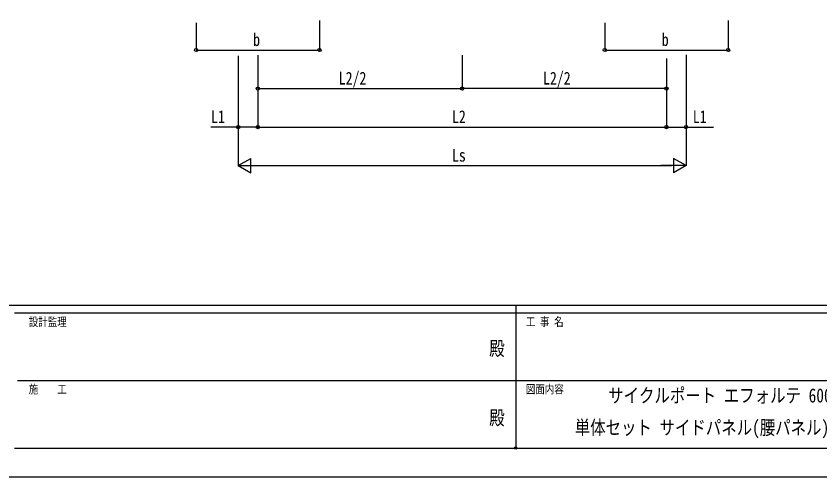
# Model space of a CAD drawing. Units: millimetres, scale not verified. Extents: x -10512 to 10512, y -7425 to 7425.
# Drawn here: x -3253 to 1960, y -7425 to -4434 of the extents above; entities that cross this region are included whole.
import ezdxf
from ezdxf.enums import TextEntityAlignment as Align

# ---------------------------------------------------------------- set-up
doc = ezdxf.new("R2010")
doc.units = ezdxf.units.MM
doc.header["$LTSCALE"] = 30
doc.header["$PDMODE"] = 32
doc.header["$PDSIZE"] = 15
for name, color, linetype in [('0-2_USER1', 3, 'Continuous'), ('0-6_YKK_D', 6, 'Continuous'), ('0-7_YKK_ZWAK', 7, 'Continuous')]:
    doc.layers.add(name, color=color, linetype=linetype)
doc.styles.add('ＭＳ ゴシック', font='')
doc.styles.get('ＭＳ ゴシック').set_extended_font_data('MS Gothic')

msp = doc.modelspace()

# ---------------------------------------------------------------- linework, layer by layer
at = {"layer": '0-6_YKK_D'}
for p, q in [((-2085.27, -4477.6), (-2085.27, -4655.06)), ((-1285.27, -4463.38), (-1285.27, -4655.06)), ((564.73, -4477.6), (564.73, -4655.06)), ((1364.73, -4463.38), (1364.73, -4655.06)), ((-2085.27, -4654.06), (-1285.27, -4654.06)), ((-1812.07, -4691.57), (-1812.07, -5155.06)), ((-1812.07, -4691.57), (-1812.07, -5405.06)), ((-1685.07, -4686.79), (-1685.07, -4905.06)), ((-360.07, -4686.79), (-360.07, -4905.06)), ((564.73, -4654.06), (1364.73, -4654.06)), ((1091.93, -4684.93), (1091.93, -5155.06)), ((-1685.07, -4709.74), (-1685.07, -5155.06)), ((-1685.07, -4709.74), (-1685.07, -5155.06)), ((964.93, -4709.74), (964.93, -5155.06)), ((-360.07, -4804.06), (-360.07, -4905.06)), ((964.93, -4804.06), (964.93, -4905.06)), ((964.93, -4827.02), (964.93, -5155.06)), ((1091.93, -4802.21), (1091.93, -5405.06)), ((-1685.07, -4904.06), (-360.07, -4904.06)), ((964.93, -4904.06), (-360.07, -4904.06)), ((-1685.07, -5154.06), (964.93, -5154.06)), ((-1812.07, -5404.06), (-1730.88, -5357.19)), ((-1730.88, -5450.94), (-1730.88, -5357.19)), ((1091.93, -5404.06), (1010.74, -5357.19)), ((1010.74, -5357.19), (1010.74, -5450.94)), ((-1812.07, -5404.06), (-1730.88, -5450.94)), ((-1812.07, -5404.06), (-1649.69, -5404.06)), ((-1718.32, -5404.06), (998.18, -5404.06)), ((1091.93, -5404.06), (929.55, -5404.06)), ((1091.93, -5404.06), (1010.74, -5450.94))]:
    msp.add_line(p, q, dxfattribs=at)
for points in [[(-1685.07, -5154.06), (-1812.07, -5154.06), (-1989.9, -5154.06)], [(964.93, -5154.06), (1091.93, -5154.06), (1269.77, -5154.06)]]:
    msp.add_lwpolyline(points, dxfattribs=at)
for centre in [(-2085.27, -4654.06), (-1285.27, -4654.06), (564.73, -4654.06), (1364.73, -4654.06), (-1685.07, -4904.06), (-360.07, -4904.06), (-360.07, -4904.06), (964.93, -4904.06), (-1812.07, -5154.06), (-1685.07, -5154.06), (-1685.07, -5154.06), (964.93, -5154.06), (964.93, -5154.06), (1091.93, -5154.06)]:
    msp.add_circle(centre, 10.62, dxfattribs=at)
at = {"layer": '0-7_YKK_ZWAK'}
for p, q in [((9737.55, -6312.5), (-9762.45, -6312.5)), ((-12.45, -6312.5), (-12.45, -7237.5)), ((-12.45, -6362.5), (-3262.45, -6362.5)), ((3237.55, -6362.5), (-12.45, -6362.5)), ((-3243.7, -6800), (-12.45, -6800)), ((-12.45, -6800), (3237.55, -6800)), ((-3262.45, -7237.5), (-12.45, -7237.5)), ((-12.45, -7237.5), (3237.55, -7237.5))]:
    msp.add_line(p, q, dxfattribs=at)
msp.add_lwpolyline([(-10512.5, -7425), (10512.5, -7425), (10512.5, 7425), (-10512.5, 7425)], close=True, dxfattribs=at)
msp.add_point((-12.45, -7237.5), dxfattribs=at)

# ---------------------------------------------------------------- texts
at = {"layer": '0-2_USER1', "style": 'ＭＳ ゴシック', "width": 0.8}
for s, p in [('サイクルポート エフォルテ 600タイプ', (587.3, -6969.36)), ('単体セット サイドパネル(腰パネル)\u3000納まり図', (370.63, -7177.69))]:
    msp.add_text(s, height=91.64, dxfattribs=at).set_placement(p, align=Align.BOTTOM_LEFT)
at = {"layer": '0-6_YKK_D', "style": 'ＭＳ ゴシック', "width": 0.8}
for s, p in [('b', (-1715.27, -4652.76)), ('b', (934.73, -4652.76)), ('L2/2', (-1160.57, -4902.76)), ('L2/2', (164.43, -4902.76)), ('L1', (-1988.23, -5152.4)), ('L2', (-426.07, -5152.76)), ('L1', (1136.1, -5152.4)), ('Ls', (-426.07, -5403.06))]:
    msp.add_text(s, height=82.48, dxfattribs=at).set_placement(p, align=Align.BOTTOM_LEFT)
at = {"layer": '0-7_YKK_ZWAK', "style": 'ＭＳ ゴシック', "width": 0.8}
for s, height, p in [('設計監理', 54.99, (-3170.78, -6462.5)), ('工 事 名', 54.99, (53.17, -6462.5)), ('殿', 91.64, (-184.17, -6664.58)), ('施\u3000\u3000工', 54.99, (-3170.78, -6900)), ('図面内容', 54.99, (53.17, -6900)), ('殿', 91.64, (-184.17, -7114.58))]:
    msp.add_text(s, height=height, dxfattribs=at).set_placement(p, align=Align.BOTTOM_LEFT)

doc.saveas('drawing.dxf')
